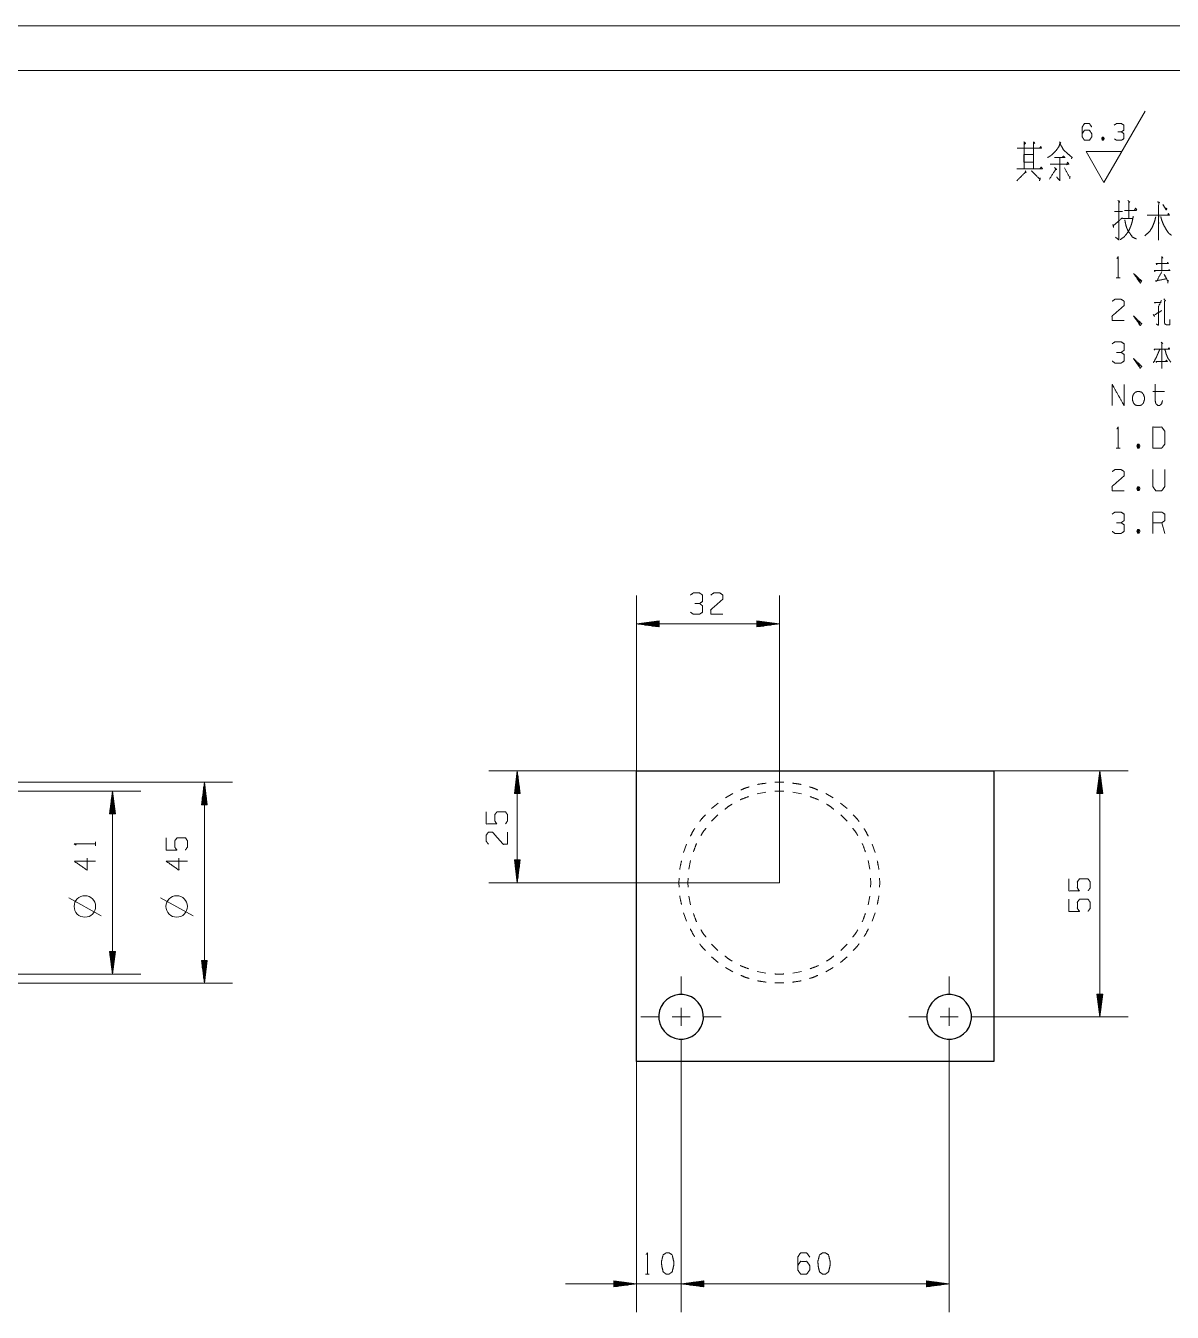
# Model space of a CAD drawing. Header units: millimetres. Extents: x 0 to 420, y 0 to 297.
# Drawn here: x 224.6 to 352.9, y 153.1 to 297 of the extents above; entities that cross this region are included whole.
import ezdxf

# ---------------------------------------------------------------- set-up
doc = ezdxf.new("R2010")
doc.units = ezdxf.units.MM
doc.layers.add('101', color=7, linetype='Continuous', true_color=0xffffff)

msp = doc.modelspace()

# ---------------------------------------------------------------- linework, layer by layer
at = {"layer": '101', "color": 133, "linetype": 'Continuous', "lineweight": 18}
for p, q in [((420, 297), (0, 297)), ((415, 292), (25, 292))]:
    msp.add_line(p, q, dxfattribs=at)
at = {"layer": '101', "color": 43, "linetype": 'Continuous', "lineweight": 18}
for p, q in [((345.26, 279.45), (349.88, 287.45)), ((345.08, 284.54), (345.21, 284.21)), ((343.25, 282.95), (347.28, 282.95)), ((345.26, 279.45), (343.25, 282.95))]:
    msp.add_line(p, q, dxfattribs=at)
at = {"layer": '101', "color": 72, "linetype": 'Continuous', "lineweight": 18}
for p, q in [((346.42, 276.24), (347.32, 276.24)), ((347.32, 275.45), (348.46, 275.45)), ((346.63, 268.8), (347.06, 268.8)), ((351.66, 261.62), (351.84, 261.47)), ((351.75, 261.52), (351.75, 258.65)), ((350.73, 256.09), (352.05, 256.09)), ((346.63, 249.75), (347.06, 249.75)), ((349.03, 250.2), (349.19, 249.77)), ((349.03, 245.44), (349.19, 245.01)), ((349.03, 240.67), (349.19, 240.25)), ((352.07, 240.22), (351.74, 241.42)), ((232.42, 205.29), (232.42, 205.72)), ((233.06, 197.46), (229.41, 199.46)), ((243.34, 197.46), (239.69, 199.46)), ((293.95, 157.38), (294.38, 157.38))]:
    msp.add_line(p, q, dxfattribs=at)
at = {"layer": '101', "color": 22, "linetype": 'Continuous', "lineweight": 18}
for p, q in [((292.94, 213.66), (292.94, 233.27)), ((308.94, 201.16), (308.94, 233.27)), ((295.48, 230.43), (292.94, 230.09)), ((295.48, 230.22), (293.9, 230.22)), ((295.48, 230.27), (294.29, 230.27)), ((295.48, 230.32), (294.67, 230.32)), ((295.48, 230.37), (295.06, 230.37)), ((295.48, 230.42), (295.44, 230.42)), ((295.48, 230.42), (295.44, 230.42)), ((295.48, 229.76), (295.48, 230.43)), ((306.4, 230.43), (306.4, 229.76)), ((308.94, 230.09), (306.4, 230.43)), ((306.4, 230.42), (306.43, 230.42)), ((306.4, 230.42), (306.43, 230.42)), ((306.4, 230.37), (306.81, 230.37)), ((306.4, 230.32), (307.2, 230.32)), ((306.4, 230.27), (307.58, 230.27)), ((306.4, 230.22), (307.97, 230.22)), ((292.94, 230.09), (295.48, 229.76)), ((292.94, 230.09), (308.94, 230.09)), ((295.48, 230.12), (293.13, 230.12)), ((295.48, 230.07), (293.13, 230.07)), ((295.48, 230.17), (293.51, 230.17)), ((295.48, 230.02), (293.51, 230.02)), ((295.48, 229.96), (293.9, 229.96)), ((295.48, 229.91), (294.29, 229.91)), ((295.48, 229.86), (294.67, 229.86)), ((295.48, 229.81), (295.06, 229.81)), ((295.48, 229.76), (295.44, 229.76)), ((295.48, 229.76), (295.44, 229.76)), ((306.4, 230.17), (308.36, 230.17)), ((306.4, 230.12), (308.74, 230.12)), ((306.4, 229.76), (308.94, 230.09)), ((306.4, 230.07), (308.74, 230.07)), ((306.4, 230.02), (308.36, 230.02)), ((306.4, 229.96), (307.97, 229.96)), ((306.4, 229.91), (307.58, 229.91)), ((306.4, 229.86), (307.2, 229.86)), ((306.4, 229.81), (306.81, 229.81)), ((306.4, 229.76), (306.43, 229.76)), ((306.4, 229.76), (306.43, 229.76)), ((292.94, 213.66), (276.44, 213.66)), ((279.61, 213.66), (279.28, 211.12)), ((279.54, 211.12), (279.54, 213.08)), ((279.59, 211.12), (279.59, 213.47)), ((279.95, 211.12), (279.61, 213.66)), ((279.61, 201.16), (279.61, 213.66)), ((279.64, 211.12), (279.64, 213.47)), ((279.69, 211.12), (279.69, 213.08)), ((332.94, 213.66), (347.97, 213.66)), ((344.8, 213.66), (344.46, 211.12)), ((344.72, 211.12), (344.72, 213.08)), ((344.77, 211.12), (344.77, 213.47)), ((345.13, 211.12), (344.8, 213.66)), ((344.8, 213.66), (344.8, 186.16)), ((344.82, 211.12), (344.82, 213.47)), ((344.87, 211.12), (344.87, 213.08)), ((220.4, 212.41), (247.76, 212.41)), ((244.59, 212.41), (244.26, 209.87)), ((244.51, 209.87), (244.51, 211.83)), ((244.56, 209.87), (244.56, 212.22)), ((244.92, 209.87), (244.59, 212.41)), ((244.59, 189.91), (244.59, 212.41)), ((244.62, 209.87), (244.62, 212.22)), ((244.67, 209.87), (244.67, 211.83)), ((279.33, 211.12), (279.33, 211.54)), ((279.38, 211.12), (279.38, 211.93)), ((279.43, 211.12), (279.43, 212.31)), ((279.48, 211.12), (279.48, 212.7)), ((279.74, 211.12), (279.74, 212.7)), ((279.79, 211.12), (279.79, 212.31)), ((279.84, 211.12), (279.84, 211.93)), ((279.89, 211.12), (279.89, 211.54)), ((344.52, 211.12), (344.52, 211.54)), ((344.57, 211.12), (344.57, 211.93)), ((344.62, 211.12), (344.62, 212.31)), ((344.67, 211.12), (344.67, 212.7)), ((344.93, 211.12), (344.93, 212.7)), ((344.98, 211.12), (344.98, 212.31)), ((345.03, 211.12), (345.03, 211.93)), ((345.08, 211.12), (345.08, 211.54)), ((220.4, 211.41), (237.49, 211.41)), ((234.31, 211.41), (233.98, 208.87)), ((234.18, 208.87), (234.18, 210.45)), ((234.23, 208.87), (234.23, 210.83)), ((234.29, 208.87), (234.29, 211.22)), ((234.65, 208.87), (234.31, 211.41)), ((234.31, 211.41), (234.31, 190.91)), ((234.34, 208.87), (234.34, 211.22)), ((234.39, 208.87), (234.39, 210.83)), ((234.44, 208.87), (234.44, 210.45)), ((244.31, 209.87), (244.31, 210.29)), ((244.36, 209.87), (244.36, 210.68)), ((244.41, 209.87), (244.41, 211.06)), ((244.46, 209.87), (244.46, 211.45)), ((244.72, 209.87), (244.72, 211.45)), ((244.77, 209.87), (244.77, 211.06)), ((244.82, 209.87), (244.82, 210.68)), ((244.87, 209.87), (244.87, 210.29)), ((279.28, 211.12), (279.28, 211.15)), ((279.28, 211.12), (279.28, 211.15)), ((279.28, 211.12), (279.95, 211.12)), ((279.94, 211.12), (279.94, 211.15)), ((279.94, 211.12), (279.94, 211.15)), ((344.46, 211.12), (345.13, 211.12)), ((344.47, 211.12), (344.47, 211.15)), ((344.47, 211.12), (344.47, 211.15)), ((345.13, 211.12), (345.13, 211.15)), ((345.13, 211.12), (345.13, 211.15)), ((233.98, 208.87), (233.98, 208.9)), ((233.98, 208.87), (233.98, 208.9)), ((233.98, 208.87), (234.65, 208.87)), ((234.03, 208.87), (234.03, 209.29)), ((234.08, 208.87), (234.08, 209.68)), ((234.13, 208.87), (234.13, 210.06)), ((234.49, 208.87), (234.49, 210.06)), ((234.54, 208.87), (234.54, 209.68)), ((234.59, 208.87), (234.59, 209.29)), ((234.64, 208.87), (234.64, 208.9)), ((234.64, 208.87), (234.64, 208.9)), ((244.26, 209.87), (244.26, 209.9)), ((244.26, 209.87), (244.26, 209.9)), ((244.26, 209.87), (244.92, 209.87)), ((244.92, 209.87), (244.92, 209.9)), ((244.92, 209.87), (244.92, 209.9)), ((279.28, 203.7), (279.28, 203.67)), ((279.95, 203.7), (279.28, 203.7)), ((279.28, 203.7), (279.61, 201.16)), ((279.28, 203.7), (279.28, 203.67)), ((279.33, 203.7), (279.33, 203.28)), ((279.38, 203.7), (279.38, 202.9)), ((279.43, 203.7), (279.43, 202.51)), ((279.48, 203.7), (279.48, 202.13)), ((279.54, 203.7), (279.54, 201.74)), ((279.59, 203.7), (279.59, 201.36)), ((279.61, 201.16), (279.95, 203.7)), ((279.64, 203.7), (279.64, 201.36)), ((279.69, 203.7), (279.69, 201.74)), ((279.74, 203.7), (279.74, 202.13)), ((279.79, 203.7), (279.79, 202.51)), ((279.84, 203.7), (279.84, 202.9)), ((279.89, 203.7), (279.89, 203.28)), ((279.94, 203.7), (279.94, 203.67)), ((279.94, 203.7), (279.94, 203.67)), ((308.94, 201.16), (276.44, 201.16)), ((233.98, 193.45), (233.98, 193.42)), ((233.98, 193.45), (233.98, 193.42)), ((233.98, 193.45), (234.31, 190.91)), ((234.65, 193.45), (233.98, 193.45)), ((234.03, 193.45), (234.03, 193.03)), ((234.08, 193.45), (234.08, 192.65)), ((234.13, 193.45), (234.13, 192.26)), ((234.18, 193.45), (234.18, 191.88)), ((234.23, 193.45), (234.23, 191.49)), ((234.29, 193.45), (234.29, 191.11)), ((234.31, 190.91), (234.65, 193.45)), ((234.34, 193.45), (234.34, 191.11)), ((234.39, 193.45), (234.39, 191.49)), ((234.44, 193.45), (234.44, 191.88)), ((234.49, 193.45), (234.49, 192.26)), ((234.54, 193.45), (234.54, 192.65)), ((234.59, 193.45), (234.59, 193.03)), ((234.64, 193.45), (234.64, 193.42)), ((234.64, 193.45), (234.64, 193.42)), ((244.26, 192.45), (244.26, 192.42)), ((244.92, 192.45), (244.26, 192.45)), ((244.26, 192.45), (244.59, 189.91)), ((244.26, 192.45), (244.26, 192.42)), ((244.31, 192.45), (244.31, 192.03)), ((244.36, 192.45), (244.36, 191.65)), ((244.41, 192.45), (244.41, 191.26)), ((244.46, 192.45), (244.46, 190.88)), ((244.51, 192.45), (244.51, 190.49)), ((244.56, 192.45), (244.56, 190.11)), ((244.59, 189.91), (244.92, 192.45)), ((244.62, 192.45), (244.62, 190.11)), ((244.67, 192.45), (244.67, 190.49)), ((244.72, 192.45), (244.72, 190.88)), ((244.77, 192.45), (244.77, 191.26)), ((244.82, 192.45), (244.82, 191.65)), ((244.87, 192.45), (244.87, 192.03)), ((244.92, 192.45), (244.92, 192.42)), ((244.92, 192.45), (244.92, 192.42)), ((220.4, 190.91), (237.49, 190.91)), ((220.4, 189.91), (247.76, 189.91)), ((344.46, 188.7), (344.8, 186.16)), ((345.13, 188.7), (344.46, 188.7)), ((344.47, 188.7), (344.47, 188.67)), ((344.47, 188.7), (344.47, 188.67)), ((344.52, 188.7), (344.52, 188.28)), ((344.57, 188.7), (344.57, 187.9)), ((344.62, 188.7), (344.62, 187.51)), ((344.67, 188.7), (344.67, 187.13)), ((344.72, 188.7), (344.72, 186.74)), ((344.77, 188.7), (344.77, 186.36)), ((344.8, 186.16), (345.13, 188.7)), ((344.82, 188.7), (344.82, 186.36)), ((344.87, 188.7), (344.87, 186.74)), ((344.93, 188.7), (344.93, 187.13)), ((344.98, 188.7), (344.98, 187.51)), ((345.03, 188.7), (345.03, 187.9)), ((345.08, 188.7), (345.08, 188.28)), ((345.13, 188.7), (345.13, 188.67)), ((345.13, 188.7), (345.13, 188.67)), ((332.44, 186.16), (347.97, 186.16)), ((297.94, 181.66), (297.94, 153.11)), ((297.94, 181.66), (297.94, 153.11)), ((327.94, 181.66), (327.94, 153.11)), ((292.94, 181.16), (292.94, 153.11)), ((285, 156.29), (305.87, 156.29)), ((292.94, 156.29), (290.4, 156.62)), ((290.4, 156.62), (290.43, 156.62)), ((290.4, 156.62), (290.43, 156.62)), ((290.4, 156.62), (290.4, 155.95)), ((290.4, 156.57), (290.81, 156.57)), ((290.4, 156.52), (291.2, 156.52)), ((290.4, 156.47), (291.58, 156.47)), ((290.4, 156.42), (291.97, 156.42)), ((290.4, 156.37), (292.36, 156.37)), ((290.4, 156.31), (292.74, 156.31)), ((290.4, 155.95), (292.94, 156.29)), ((290.4, 156.26), (292.74, 156.26)), ((290.4, 156.21), (292.36, 156.21)), ((290.4, 156.16), (291.97, 156.16)), ((290.4, 156.11), (291.58, 156.11)), ((290.4, 156.06), (291.2, 156.06)), ((290.4, 156.01), (290.81, 156.01)), ((290.4, 155.96), (290.43, 155.96)), ((290.4, 155.96), (290.43, 155.96)), ((300.48, 156.62), (297.94, 156.29)), ((300.48, 156.62), (297.94, 156.29)), ((297.94, 156.29), (300.48, 155.95)), ((297.94, 156.29), (300.48, 155.95)), ((297.94, 156.29), (327.94, 156.29)), ((300.48, 156.31), (298.13, 156.31)), ((300.48, 156.31), (298.13, 156.31)), ((300.48, 156.26), (298.13, 156.26)), ((300.48, 156.26), (298.13, 156.26)), ((300.48, 156.37), (298.51, 156.37)), ((300.48, 156.37), (298.51, 156.37)), ((300.48, 156.21), (298.51, 156.21)), ((300.48, 156.21), (298.51, 156.21)), ((300.48, 156.42), (298.9, 156.42)), ((300.48, 156.42), (298.9, 156.42)), ((300.48, 156.16), (298.9, 156.16)), ((300.48, 156.16), (298.9, 156.16)), ((300.48, 156.47), (299.29, 156.47)), ((300.48, 156.47), (299.29, 156.47)), ((300.48, 156.11), (299.29, 156.11)), ((300.48, 156.11), (299.29, 156.11)), ((300.48, 156.52), (299.67, 156.52)), ((300.48, 156.52), (299.67, 156.52)), ((300.48, 156.06), (299.67, 156.06)), ((300.48, 156.06), (299.67, 156.06)), ((300.48, 156.57), (300.06, 156.57)), ((300.48, 156.57), (300.06, 156.57)), ((300.48, 156.01), (300.06, 156.01)), ((300.48, 156.01), (300.06, 156.01)), ((300.48, 156.62), (300.44, 156.62)), ((300.48, 156.62), (300.44, 156.62)), ((300.48, 156.62), (300.44, 156.62)), ((300.48, 156.62), (300.44, 156.62)), ((300.48, 155.96), (300.44, 155.96)), ((300.48, 155.96), (300.44, 155.96)), ((300.48, 155.96), (300.44, 155.96)), ((300.48, 155.96), (300.44, 155.96)), ((300.48, 155.95), (300.48, 156.62)), ((300.48, 155.95), (300.48, 156.62)), ((325.4, 156.62), (325.43, 156.62)), ((325.4, 156.62), (325.4, 155.95)), ((325.4, 156.62), (325.43, 156.62)), ((327.94, 156.29), (325.4, 156.62)), ((325.4, 156.57), (325.81, 156.57)), ((325.4, 156.52), (326.2, 156.52)), ((325.4, 156.47), (326.58, 156.47)), ((325.4, 156.42), (326.97, 156.42)), ((325.4, 156.37), (327.36, 156.37)), ((325.4, 156.31), (327.74, 156.31)), ((325.4, 155.95), (327.94, 156.29)), ((325.4, 156.26), (327.74, 156.26)), ((325.4, 156.21), (327.36, 156.21)), ((325.4, 156.16), (326.97, 156.16)), ((325.4, 156.11), (326.58, 156.11)), ((325.4, 156.06), (326.2, 156.06)), ((325.4, 156.01), (325.81, 156.01)), ((325.4, 155.96), (325.43, 155.96)), ((325.4, 155.96), (325.43, 155.96))]:
    msp.add_line(p, q, dxfattribs=at)
at = {"layer": '101', "color": 92, "linetype": 'Continuous', "lineweight": 25}
for p, q in [((292.94, 181.16), (292.94, 213.66)), ((292.94, 213.66), (332.94, 213.66)), ((332.94, 213.66), (332.94, 181.16)), ((332.94, 181.16), (292.94, 181.16))]:
    msp.add_line(p, q, dxfattribs=at)
at = {"layer": '101', "color": 53, "linetype": 'Continuous', "lineweight": 18}
for p, q in [((308.44, 212.39), (309.43, 212.39)), ((302.9, 210.63), (303.74, 211.14)), ((306.45, 211.08), (307.43, 211.3)), ((310.44, 211.3), (311.42, 211.08)), ((314.13, 211.14), (314.97, 210.63)), ((301.34, 209.45), (302.1, 210.07)), ((301.35, 208.04), (302.06, 208.75)), ((315.77, 210.07), (316.53, 209.45)), ((315.81, 208.75), (316.52, 208.04)), ((298.22, 204.54), (298.55, 205.46)), ((319.32, 205.46), (319.65, 204.54)), ((298.8, 202.67), (299.01, 203.65)), ((318.86, 203.65), (319.07, 202.67)), ((297.69, 201.16), (297.72, 201.65)), ((298.69, 201.16), (298.72, 201.66)), ((319.15, 201.66), (319.19, 201.16)), ((320.15, 201.65), (320.19, 201.16)), ((297.72, 200.67), (297.69, 201.16)), ((298.72, 200.66), (298.69, 201.16)), ((319.19, 201.16), (319.15, 200.66)), ((320.19, 201.16), (320.15, 200.67)), ((299.01, 198.68), (298.8, 199.66)), ((319.07, 199.66), (318.86, 198.68)), ((298.55, 196.86), (298.22, 197.79)), ((319.65, 197.79), (319.32, 196.86)), ((302.06, 193.58), (301.35, 194.29)), ((316.52, 194.29), (315.81, 193.58)), ((302.1, 192.25), (301.34, 192.87)), ((316.53, 192.87), (315.77, 192.25)), ((303.74, 191.18), (302.9, 191.69)), ((314.97, 191.69), (314.13, 191.18)), ((307.43, 191.03), (306.45, 191.24)), ((309.43, 189.94), (308.44, 189.94)), ((311.42, 191.24), (310.44, 191.03))]:
    msp.add_line(p, q, dxfattribs=at)
at = {"layer": '101', "color": 151, "linetype": 'Continuous', "lineweight": 18}
for p, q in [((297.94, 188.66), (297.94, 190.66)), ((327.94, 188.66), (327.94, 190.66)), ((297.94, 185.16), (297.94, 187.16)), ((327.94, 185.16), (327.94, 187.16)), ((295.44, 186.16), (293.44, 186.16)), ((296.94, 186.16), (298.94, 186.16)), ((300.44, 186.16), (302.44, 186.16)), ((325.44, 186.16), (323.44, 186.16)), ((326.94, 186.16), (328.94, 186.16)), ((330.44, 186.16), (332.44, 186.16)), ((297.94, 183.66), (297.94, 181.66)), ((327.94, 183.66), (327.94, 181.66))]:
    msp.add_line(p, q, dxfattribs=at)
at = {"layer": '101', "color": 72, "linetype": 'Continuous', "lineweight": 18}
for centre in [(231.22, 198.5), (241.5, 198.5)]:
    msp.add_circle(centre, 1.2, dxfattribs=at)
at = {"layer": '101', "color": 92, "linetype": 'Continuous', "lineweight": 25}
for centre, start, end in [((297.94, 186.16), 28.6479, 208.6479), ((327.94, 186.16), 28.6479, 208.6479), ((297.94, 186.16), 208.6479, 28.6479), ((327.94, 186.16), 208.6479, 28.6479)]:
    msp.add_arc(centre, 2.5, start, end, dxfattribs=at)
at = {"layer": '101', "color": 43, "linetype": 'Continuous', "lineweight": 18}
for points, knots in [([(342.83, 284.93), (343.08, 285.31), (343.63, 285.31), (343.89, 284.93), (343.89, 284.56), (343.63, 284.19), (343.08, 284.19), (342.83, 284.56), (342.83, 285.68), (343.08, 286.06), (343.63, 286.06), (343.89, 285.68)], [0, 0, 0.076963, 0.169763, 0.248074, 0.312018, 0.39033, 0.48313, 0.560092, 0.751926, 0.828889, 0.921689, 1, 1]), ([(347.21, 285.13), (347.48, 285.31), (347.48, 285.88), (347.21, 286.06), (346.67, 286.06), (346.4, 285.88)], [0, 0, 0.153872, 0.429849, 0.583721, 0.846128, 1, 1]), ([(346.42, 284.36), (346.67, 284.19), (347.21, 284.19), (347.48, 284.36), (347.48, 284.93), (347.21, 285.13), (346.81, 285.13)], [0, 0, 0.12412, 0.343693, 0.472448, 0.703377, 0.836727, 1, 1]), ([(345.08, 284.21), (345.21, 284.21), (345.28, 284.38), (345.21, 284.54), (345.08, 284.54), (345.01, 284.38), (345.08, 284.21), (345.21, 284.54)], [0, 0, 0.093983, 0.236792, 0.365957, 0.45994, 0.589105, 0.731914, 1, 1])]:
    msp.add_open_spline(points, degree=1, knots=knots, dxfattribs=at)
at = {"layer": '101', "color": 72, "linetype": 'Continuous', "lineweight": 18}
for points, knots in [([(336.3, 284.01), (336.49, 283.86), (336.33, 283.71), (336.33, 284.01), (336.33, 281.01), (336.33, 283.3), (335.56, 283.3), (338.29, 283.3), (337.37, 283.3), (337.37, 283.98), (337.37, 281.01), (337.37, 282.59), (336.3, 282.59), (336.3, 281.73), (337.37, 281.73), (337.37, 281.01), (335.51, 281.01), (338.37, 281.01), (338.24, 281.2), (338.11, 281.01)], [0, 0, 0.009717, 0.01862, 0.030836, 0.152989, 0.24613, 0.277436, 0.388627, 0.426411, 0.453896, 0.574522, 0.638652, 0.681834, 0.716953, 0.760134, 0.789145, 0.864711, 0.9813, 0.99065, 1, 1]), ([(337.39, 283.79), (337.52, 283.9), (337.37, 284.01)], [0, 0, 0.471535, 1, 1]), ([(338.05, 283.3), (338.19, 283.49), (338.27, 283.3)], [0, 0, 0.529971, 1, 1]), ([(340.28, 284.01), (340.44, 283.86), (340.36, 283.9), (340.2, 283.45), (339.93, 283.08), (339.61, 282.74), (339.32, 282.48), (338.95, 282.25)], [0, 0, 0.086309, 0.12102, 0.309421, 0.490705, 0.673783, 0.828666, 1, 1]), ([(340.33, 283.79), (340.54, 283.49), (340.73, 283.11), (341.1, 282.78), (341.55, 282.4), (341.68, 282.29), (341.71, 282.29), (341.6, 282.14)], [0, 0, 0.16272, 0.348027, 0.570218, 0.82989, 0.906889, 0.918635, 1, 1]), ([(339.72, 282.25), (340.91, 282.25), (340.73, 282.44), (340.59, 282.25)], [0, 0, 0.707431, 0.863851, 1, 1]), ([(340.33, 282.25), (340.33, 279.66), (339.96, 280.08)], [0, 0, 0.823415, 1, 1]), ([(336.44, 280.79), (336.54, 280.6), (336.52, 280.68), (335.51, 279.66)], [0, 0, 0.125001, 0.171159, 1, 1]), ([(337.13, 280.79), (338.11, 279.81), (338.11, 280), (338.05, 279.66)], [0, 0, 0.723289, 0.821343, 1, 1]), ([(339.72, 281.16), (339.96, 280.9), (339.9, 281.01), (339.16, 279.85)], [0, 0, 0.190889, 0.257814, 1, 1]), ([(339.24, 281.5), (341.34, 281.5), (341.2, 281.73), (341.07, 281.43)], [0, 0, 0.780475, 0.877786, 1, 1]), ([(340.83, 281.09), (341.44, 280), (341.47, 280.15), (341.42, 279.93)], [0, 0, 0.764772, 0.858208, 1, 1]), ([(346.82, 277.47), (347.03, 277.25), (346.93, 277.4), (346.93, 273.05), (346.56, 273.35)], [0, 0, 0.058123, 0.092652, 0.910294, 1, 1]), ([(347.54, 276.35), (348.94, 276.35), (348.81, 276.61), (348.68, 276.39)], [0, 0, 0.716779, 0.866782, 1, 1]), ([(347.93, 277.47), (348.17, 277.25), (348.04, 277.32), (348.04, 275.49)], [0, 0, 0.141504, 0.207208, 1, 1]), ([(351.24, 277.32), (351.48, 277.21), (351.38, 277.25), (351.38, 273.01), (351.38, 275.82), (350.1, 275.82), (352.59, 275.82), (352.46, 276.01), (352.41, 275.82)], [0, 0, 0.022708, 0.032392, 0.397207, 0.639341, 0.748903, 0.963459, 0.983226, 1, 1]), ([(351.85, 277.02), (352.22, 276.39), (352.3, 276.54), (352.12, 276.61)], [0, 0, 0.665998, 0.819289, 1, 1]), ([(346.26, 274.77), (346.34, 274.44), (346.29, 274.62), (347.32, 275.52)], [0, 0, 0.181317, 0.283209, 1, 1]), ([(348.54, 275.71), (348.44, 275.19), (348.33, 274.77), (348.2, 274.44), (348.04, 274.06), (347.77, 273.69), (347.51, 273.39), (347.09, 273.09)], [0, 0, 0.172184, 0.309105, 0.425673, 0.556628, 0.704263, 0.832973, 1, 1]), ([(347.59, 275.3), (347.64, 275.04), (347.7, 274.74), (347.8, 274.4), (347.96, 274.06), (348.46, 273.35), (348.89, 273.16)], [0, 0, 0.101604, 0.217195, 0.351411, 0.492974, 0.824035, 1, 1]), ([(351.06, 275.64), (350.92, 275.11), (350.69, 274.51), (350.42, 274.06), (349.84, 273.5)], [0, 0, 0.214891, 0.471147, 0.678421, 1, 1]), ([(351.61, 275.67), (351.72, 275.26), (351.93, 274.74), (352.2, 274.25), (352.49, 273.8), (352.81, 273.57)], [0, 0, 0.172226, 0.401198, 0.625591, 0.842425, 1, 1]), ([(346.71, 270.97), (346.85, 271.17), (346.85, 268.8)], [0, 0, 0.093493, 1, 1]), ([(351.72, 271.2), (351.84, 271.02), (351.75, 271.1), (351.75, 269.62), (350.89, 269.62), (352.64, 269.62), (352.55, 269.72), (352.44, 269.6)], [0, 0, 0.045416, 0.069978, 0.382578, 0.56613, 0.936976, 0.965261, 1, 1]), ([(351.24, 270.4), (351.15, 270.3), (351.1, 270.4), (352.48, 270.4), (352.39, 270.52), (352.32, 270.4)], [0, 0, 0.069442, 0.128329, 0.845633, 0.925285, 1, 1]), ([(348.72, 269.07), (349.32, 268.45), (349.18, 268.45), (348.58, 269.3), (349.32, 268.22), (349.48, 268.45), (348.58, 269.3)], [0, 0, 0.178024, 0.207055, 0.420793, 0.68903, 0.745609, 1, 1]), ([(351.01, 269.6), (350.94, 269.52), (350.89, 269.62)], [0, 0, 0.476595, 1, 1]), ([(351.72, 269.47), (351.17, 268.45), (351.01, 268.45), (352.27, 268.7), (351.98, 269.22), (352.42, 268.4), (352.44, 268.55), (352.41, 268.22)], [0, 0, 0.252062, 0.286561, 0.564061, 0.693381, 0.896344, 0.929101, 1, 1]), ([(346.18, 266.19), (346.49, 266.41), (347.18, 266.41), (347.52, 266.19), (347.52, 265.71), (346.16, 264.51), (346.18, 264.04), (347.52, 264.04)], [0, 0, 0.069694, 0.192978, 0.265273, 0.350228, 0.674739, 0.759753, 1, 1]), ([(351.68, 266.26), (351.35, 265.56), (351.35, 263.51), (351.1, 263.64)], [0, 0, 0.250158, 0.910682, 1, 1]), ([(351.97, 266.44), (352.14, 266.24), (352.05, 266.29), (352.05, 263.76), (352.07, 263.64), (352.23, 263.56), (352.64, 263.56), (352.64, 264.14)], [0, 0, 0.0639, 0.088211, 0.692696, 0.722917, 0.76502, 0.862347, 1, 1]), ([(350.78, 264.69), (350.92, 264.49), (350.85, 264.59), (351.72, 265.16)], [0, 0, 0.174083, 0.261125, 1, 1]), ([(351.03, 266.09), (350.99, 265.99), (350.9, 266.04), (351.65, 266.04)], [0, 0, 0.111652, 0.218549, 1, 1]), ([(348.72, 264.31), (349.32, 263.69), (349.18, 263.69), (348.58, 264.54), (349.32, 263.46), (349.48, 263.69), (348.58, 264.54)], [0, 0, 0.178024, 0.207055, 0.420793, 0.68903, 0.745609, 1, 1]), ([(347.18, 260.47), (347.52, 260.7), (347.52, 261.42), (347.18, 261.65), (346.49, 261.65), (346.16, 261.42)], [0, 0, 0.153872, 0.429851, 0.583723, 0.846122, 1, 1]), ([(346.18, 259.5), (346.49, 259.27), (347.18, 259.27), (347.52, 259.5), (347.52, 260.22), (347.18, 260.47), (346.67, 260.47)], [0, 0, 0.124124, 0.343691, 0.472447, 0.703379, 0.836733, 1, 1]), ([(351.51, 260.8), (351.4, 260.57), (351.31, 260.35), (351.22, 260.15), (351.1, 259.87), (350.99, 259.7), (350.9, 259.47), (350.76, 259.32)], [0, 0, 0.149555, 0.294902, 0.426369, 0.607682, 0.730711, 0.876058, 1, 1]), ([(350.92, 260.7), (350.89, 260.82), (352.6, 260.82), (352.55, 261), (352.44, 260.82)], [0, 0, 0.058201, 0.82639, 0.90832, 1, 1]), ([(352.05, 260.82), (352.14, 260.62), (352.2, 260.35), (352.3, 260.1), (352.41, 259.82), (352.57, 259.6), (352.74, 259.37)], [0, 0, 0.134413, 0.306578, 0.473533, 0.65472, 0.824116, 1, 1]), ([(348.72, 259.55), (349.32, 258.92), (349.18, 258.92), (348.58, 259.77), (349.32, 258.7), (349.48, 258.92), (348.58, 259.77)], [0, 0, 0.178024, 0.207055, 0.420793, 0.68903, 0.745609, 1, 1]), ([(351.15, 259.32), (351.08, 259.45), (352.35, 259.45), (352.25, 259.6), (352.16, 259.47)], [0, 0, 0.081928, 0.807887, 0.91267, 1, 1]), ([(346.18, 254.51), (346.18, 256.89), (347.52, 254.51), (347.52, 256.89)], [0, 0, 0.317574, 0.682426, 1, 1]), ([(351.81, 255.09), (351.72, 254.74), (351.52, 254.54), (351.28, 254.54), (351.06, 254.74), (350.99, 255.09), (350.99, 256.91)], [0, 0, 0.107408, 0.190397, 0.264027, 0.350759, 0.457003, 1, 1]), ([(348.56, 254.81), (348.75, 254.59), (349, 254.51), (349.23, 254.51), (349.48, 254.59), (349.67, 254.81), (349.78, 255.14), (349.78, 255.49), (349.67, 255.79), (349.48, 256.01), (349.23, 256.09), (349, 256.09), (348.75, 256.01), (348.56, 255.79), (348.45, 255.49), (348.45, 255.14), (348.56, 254.81)], [0, 0, 0.063224, 0.118203, 0.167056, 0.222027, 0.285251, 0.357937, 0.43235, 0.5, 0.563224, 0.618195, 0.667048, 0.722027, 0.785251, 0.852901, 0.927315, 1, 1]), ([(346.71, 251.92), (346.85, 252.12), (346.85, 249.75)], [0, 0, 0.093493, 1, 1]), ([(350.73, 249.75), (351.72, 249.75), (352.07, 250.22), (352.07, 251.65), (351.72, 252.12), (350.73, 252.12), (350.73, 249.75)], [0, 0, 0.142139, 0.227162, 0.431792, 0.516813, 0.658952, 1, 1]), ([(349.03, 249.77), (349.19, 249.77), (349.28, 250), (349.19, 250.2), (349.03, 250.2), (348.95, 250), (349.03, 249.77), (349.19, 250.2)], [0, 0, 0.093981, 0.236785, 0.365948, 0.459929, 0.589102, 0.731915, 1, 1]), ([(346.18, 247.14), (346.49, 247.36), (347.18, 247.36), (347.52, 247.14), (347.52, 246.66), (346.16, 245.46), (346.18, 244.99), (347.52, 244.99)], [0, 0, 0.069694, 0.192978, 0.265273, 0.350228, 0.674739, 0.759753, 1, 1]), ([(350.73, 247.36), (350.73, 245.46), (351.05, 244.99), (351.72, 244.99), (352.07, 245.46), (352.07, 247.36)], [0, 0, 0.33715, 0.438599, 0.557785, 0.66285, 1, 1]), ([(349.03, 245.01), (349.19, 245.01), (349.28, 245.24), (349.19, 245.44), (349.03, 245.44), (348.95, 245.24), (349.03, 245.01), (349.19, 245.44)], [0, 0, 0.093981, 0.236785, 0.365948, 0.459929, 0.589102, 0.731915, 1, 1]), ([(347.18, 241.42), (347.52, 241.65), (347.52, 242.37), (347.18, 242.6), (346.49, 242.6), (346.16, 242.37)], [0, 0, 0.153872, 0.429851, 0.583723, 0.846122, 1, 1]), ([(350.73, 240.22), (350.73, 242.6), (351.74, 242.6), (352.07, 242.37), (352.07, 241.65), (351.74, 241.42), (350.73, 241.42)], [0, 0, 0.400952, 0.571037, 0.639278, 0.761674, 0.829915, 1, 1]), ([(346.18, 240.45), (346.49, 240.22), (347.18, 240.22), (347.52, 240.45), (347.52, 241.17), (347.18, 241.42), (346.67, 241.42)], [0, 0, 0.124124, 0.343691, 0.472447, 0.703379, 0.836733, 1, 1]), ([(349.03, 240.25), (349.19, 240.25), (349.28, 240.47), (349.19, 240.67), (349.03, 240.67), (348.95, 240.47), (349.03, 240.25), (349.19, 240.67)], [0, 0, 0.093981, 0.236785, 0.365948, 0.459929, 0.589102, 0.731915, 1, 1]), ([(300, 232.38), (300.34, 232.61), (300.34, 233.33), (300, 233.56), (299.31, 233.56), (298.98, 233.33)], [0, 0, 0.153872, 0.429851, 0.583723, 0.846122, 1, 1]), ([(301.27, 233.33), (301.59, 233.56), (302.28, 233.56), (302.61, 233.33), (302.61, 232.86), (301.25, 231.66), (301.27, 231.18), (302.61, 231.18)], [0, 0, 0.069694, 0.192977, 0.265275, 0.350226, 0.674741, 0.75975, 1, 1]), ([(298.99, 231.41), (299.31, 231.18), (300, 231.18), (300.34, 231.41), (300.34, 232.13), (300, 232.38), (299.49, 232.38)], [0, 0, 0.124124, 0.343693, 0.472449, 0.703382, 0.836733, 1, 1]), ([(278.29, 207.73), (278.52, 208.07), (278.52, 208.76), (278.29, 209.09), (277.34, 209.09), (277.09, 208.76), (277.09, 208.07), (277.32, 207.73), (276.14, 207.73), (276.14, 209.09)], [0, 0, 0.062229, 0.168343, 0.230572, 0.376815, 0.441266, 0.54738, 0.609609, 0.790489, 1, 1]), ([(242.48, 204.81), (242.7, 205.15), (242.7, 205.84), (242.48, 206.17), (241.53, 206.17), (241.28, 205.84), (241.28, 205.15), (241.5, 204.81), (240.33, 204.81), (240.33, 206.17)], [0, 0, 0.062229, 0.168345, 0.230571, 0.376815, 0.441265, 0.54738, 0.609609, 0.79049, 1, 1]), ([(276.37, 205.47), (276.14, 205.79), (276.14, 206.48), (276.37, 206.81), (276.84, 206.81), (278.04, 205.45), (278.52, 205.47), (278.52, 206.81)], [0, 0, 0.069694, 0.192978, 0.265273, 0.350228, 0.674739, 0.759753, 1, 1]), ([(230.25, 205.36), (230.05, 205.5), (232.42, 205.5)], [0, 0, 0.093483, 1, 1]), ([(231.47, 203.9), (231.47, 202.56), (230.05, 203.56), (232.42, 203.56)], [0, 0, 0.245869, 0.565294, 1, 1]), ([(241.75, 203.9), (241.75, 202.56), (240.33, 203.56), (242.7, 203.56)], [0, 0, 0.245868, 0.565295, 1, 1]), ([(343.48, 200.23), (343.71, 200.57), (343.71, 201.26), (343.48, 201.59), (342.53, 201.59), (342.28, 201.26), (342.28, 200.57), (342.51, 200.23), (341.33, 200.23), (341.33, 201.59)], [0, 0, 0.062227, 0.168345, 0.230572, 0.376816, 0.441264, 0.547382, 0.609609, 0.79049, 1, 1]), ([(343.48, 197.95), (343.71, 198.29), (343.71, 198.98), (343.48, 199.31), (342.53, 199.31), (342.28, 198.98), (342.28, 198.29), (342.51, 197.95), (341.33, 197.95), (341.33, 199.31)], [0, 0, 0.062227, 0.168342, 0.230572, 0.376816, 0.441266, 0.547382, 0.609608, 0.79049, 1, 1]), ([(294.02, 159.56), (294.17, 159.76), (294.17, 157.38)], [0, 0, 0.093491, 1, 1]), ([(296.6, 157.38), (296.94, 157.63), (297.11, 158.33), (297.11, 158.81), (296.94, 159.53), (296.6, 159.76), (296.27, 159.76), (295.93, 159.53), (295.75, 158.81), (295.77, 158.33), (295.93, 157.63), (296.27, 157.38), (296.6, 157.38)], [0, 0, 0.067524, 0.18397, 0.260582, 0.380941, 0.446138, 0.500304, 0.565503, 0.685862, 0.762527, 0.878307, 0.945834, 1, 1]), ([(310.99, 158.33), (311.31, 158.81), (312, 158.81), (312.34, 158.33), (312.34, 157.86), (312, 157.38), (311.31, 157.38), (310.99, 157.86), (310.99, 159.28), (311.31, 159.76), (312, 159.76), (312.34, 159.28)], [0, 0, 0.076963, 0.16976, 0.248073, 0.312018, 0.390332, 0.483129, 0.560092, 0.751927, 0.828889, 0.921687, 1, 1]), ([(314.1, 157.38), (314.44, 157.63), (314.61, 158.33), (314.61, 158.81), (314.44, 159.53), (314.1, 159.76), (313.77, 159.76), (313.43, 159.53), (313.25, 158.81), (313.27, 158.33), (313.43, 157.63), (313.77, 157.38), (314.1, 157.38)], [0, 0, 0.067524, 0.18397, 0.260583, 0.380943, 0.446139, 0.500306, 0.565503, 0.685862, 0.762528, 0.878309, 0.945833, 1, 1])]:
    msp.add_open_spline(points, degree=1, knots=knots, dxfattribs=at)
at = {"layer": '101', "color": 53, "linetype": 'Continuous', "lineweight": 18}
for points, knots in [([(304.64, 211.53), (305.17, 211.76), (305.56, 211.87)], [0, 0, 0.586943, 1, 1]), ([(306.5, 212.14), (306.65, 212.18), (307.47, 212.29)], [0, 0, 0.152172, 1, 1]), ([(310.4, 212.29), (311.22, 212.18), (311.37, 212.14)], [0, 0, 0.847831, 1, 1]), ([(312.31, 211.87), (312.7, 211.76), (313.23, 211.53)], [0, 0, 0.413037, 1, 1]), ([(304.56, 210.42), (304.68, 210.49), (305.49, 210.79)], [0, 0, 0.136365, 1, 1]), ([(308.43, 211.38), (308.94, 211.41), (309.44, 211.38)], [0, 0, 0.49999, 1, 1]), ([(312.38, 210.79), (313.19, 210.49), (313.31, 210.42)], [0, 0, 0.863653, 1, 1]), ([(300.02, 208), (300.21, 208.26), (300.66, 208.75)], [0, 0, 0.326083, 1, 1]), ([(302.84, 209.37), (303.39, 209.79), (303.67, 209.94)], [0, 0, 0.68182, 1, 1]), ([(314.2, 209.94), (314.48, 209.79), (315.03, 209.37)], [0, 0, 0.318197, 1, 1]), ([(317.21, 208.75), (317.66, 208.26), (317.85, 208)], [0, 0, 0.673917, 1, 1]), ([(298.98, 206.35), (299.32, 207.01), (299.46, 207.2)], [0, 0, 0.760869, 1, 1]), ([(300.16, 206.42), (300.31, 206.7), (300.72, 207.25)], [0, 0, 0.31818, 1, 1]), ([(317.15, 207.25), (317.56, 206.7), (317.71, 206.42)], [0, 0, 0.681831, 1, 1]), ([(318.41, 207.2), (318.55, 207.01), (318.89, 206.35)], [0, 0, 0.239142, 1, 1]), ([(299.31, 204.61), (299.61, 205.42), (299.68, 205.54)], [0, 0, 0.863626, 1, 1]), ([(318.19, 205.54), (318.26, 205.42), (318.56, 204.61)], [0, 0, 0.136373, 1, 1]), ([(297.79, 202.63), (297.79, 202.69), (297.98, 203.59)], [0, 0, 0.065221, 1, 1]), ([(319.89, 203.59), (320.08, 202.69), (320.08, 202.63)], [0, 0, 0.93478, 1, 1]), ([(297.98, 198.73), (297.79, 199.63), (297.79, 199.69)], [0, 0, 0.934798, 1, 1]), ([(320.08, 199.69), (320.08, 199.63), (319.89, 198.73)], [0, 0, 0.0652, 1, 1]), ([(299.68, 196.78), (299.61, 196.9), (299.31, 197.72)], [0, 0, 0.136356, 1, 1]), ([(318.56, 197.72), (318.26, 196.9), (318.19, 196.78)], [0, 0, 0.863645, 1, 1]), ([(299.46, 195.13), (299.32, 195.32), (298.98, 195.98)], [0, 0, 0.239131, 1, 1]), ([(300.72, 195.07), (300.31, 195.62), (300.16, 195.9)], [0, 0, 0.68182, 1, 1]), ([(317.71, 195.9), (317.56, 195.62), (317.15, 195.07)], [0, 0, 0.318169, 1, 1]), ([(318.89, 195.98), (318.55, 195.32), (318.41, 195.13)], [0, 0, 0.760858, 1, 1]), ([(300.66, 193.58), (300.21, 194.06), (300.02, 194.32)], [0, 0, 0.673917, 1, 1]), ([(317.85, 194.32), (317.66, 194.06), (317.21, 193.58)], [0, 0, 0.326083, 1, 1]), ([(303.67, 192.39), (303.39, 192.54), (302.84, 192.95)], [0, 0, 0.318173, 1, 1]), ([(315.03, 192.95), (314.48, 192.54), (314.2, 192.39)], [0, 0, 0.681809, 1, 1]), ([(305.49, 191.54), (304.68, 191.84), (304.56, 191.9)], [0, 0, 0.863635, 1, 1]), ([(313.31, 191.9), (313.19, 191.84), (312.38, 191.54)], [0, 0, 0.136347, 1, 1]), ([(305.56, 190.45), (305.17, 190.56), (304.64, 190.79)], [0, 0, 0.413054, 1, 1]), ([(307.47, 190.03), (306.65, 190.15), (306.5, 190.19)], [0, 0, 0.847823, 1, 1]), ([(309.44, 190.95), (308.94, 190.91), (308.43, 190.95)], [0, 0, 0.50001, 1, 1]), ([(311.37, 190.19), (311.22, 190.15), (310.4, 190.03)], [0, 0, 0.152173, 1, 1]), ([(313.23, 190.79), (312.7, 190.56), (312.31, 190.45)], [0, 0, 0.586966, 1, 1])]:
    msp.add_open_spline(points, degree=1, knots=knots, dxfattribs=at)

doc.saveas('drawing.dxf')
